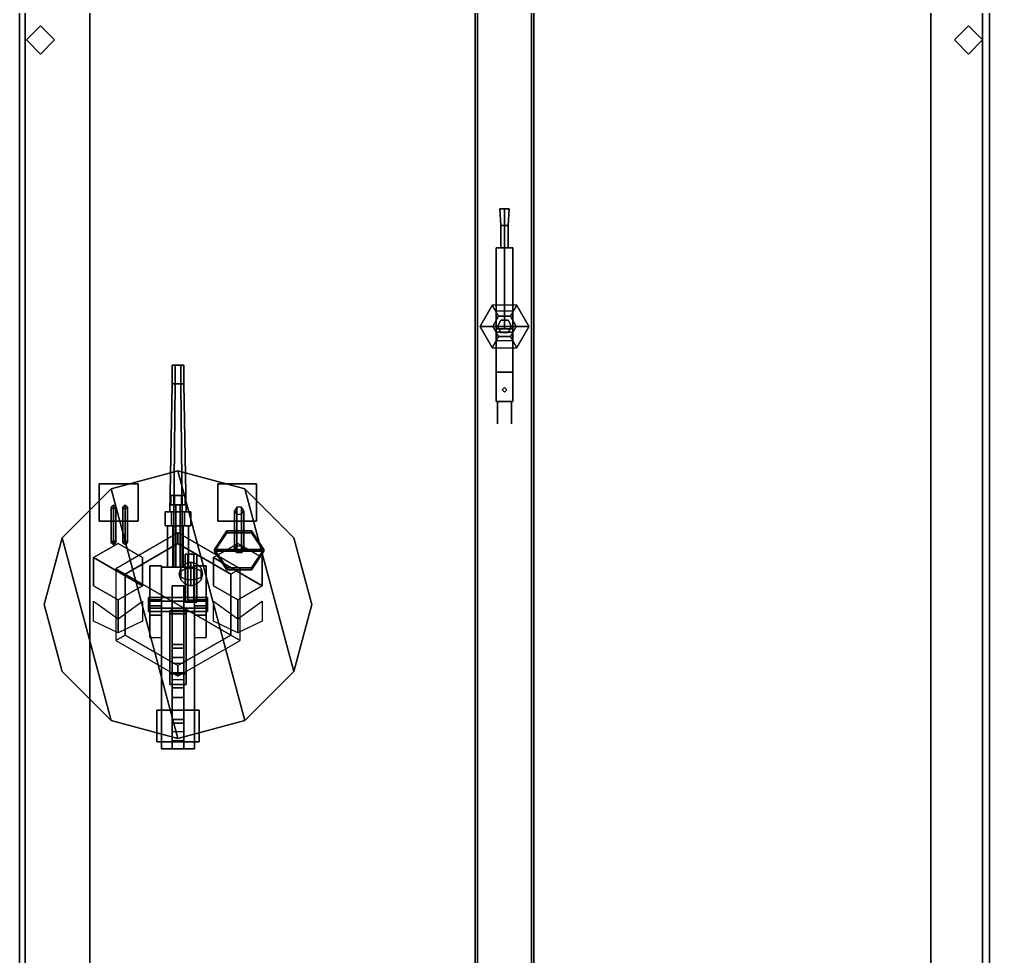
# Model space of a CAD drawing. Header units: millimetres. Extents: x -4.1 to 4.1, y -26.8 to 25.6.
# Drawn here: x -4.13 to 4.13, y -8.22 to -0.23 of the extents above; entities that cross this region are included whole.
import ezdxf

# ---------------------------------------------------------------- set-up
doc = ezdxf.new("R2010")
doc.units = ezdxf.units.MM
for name, color, linetype in [('barrel', 1, 'Continuous'), ('gun', 1, 'Continuous'), ('gun_mount', 3, 'Continuous'), ('railing', 3, 'Continuous'), ('sleeve', 5, 'Continuous'), ('turret', 2, 'Continuous')]:
    doc.layers.add(name, color=color, linetype=linetype)

msp = doc.modelspace()

# ---------------------------------------------------------------- linework, layer by layer
for points in [[(-4.13, 13.86, -0.12), (-4.08, 13.86, -0.3), (-4.08, -17.84, -0.3), (-4.13, -17.84, -0.12)], [(-4.13, 13.86, 1.39), (-4.13, 13.86, -0.12), (-4.13, -17.84, -0.12), (-4.13, -17.84, 1.39)], [(4.13, -17.84, 1.39), (4.13, 13.86, 1.39), (-4.13, 13.86, 1.39), (-4.13, -17.84, 1.39)], [(-4.08, 13.86, -0.3), (-3.53, 13.86, -0.87), (-3.53, -17.84, -0.87), (-4.08, -17.84, -0.3)], [(-3.53, -17.84, -0.87), (-3.53, 13.86, -0.87), (3.63, 13.86, -0.87), (3.63, -17.84, -0.87)], [(3.63, -17.84, -0.87), (3.63, 13.86, -0.87), (4.07, 13.86, -0.3), (4.07, -17.84, -0.3)], [(4.07, -17.84, -0.3), (4.07, 13.86, -0.3), (4.13, 13.86, -0.12), (4.13, -17.84, -0.12)], [(4.13, -17.84, -0.12), (4.13, 13.86, -0.12), (4.13, 13.86, 1.39), (4.13, -17.84, 1.39)], [(-0.23, -12.15, 10.16), (-0.25, -12.15, 10.16), (-0.25, 6.88, 16.43), (-0.23, 6.88, 16.43)], [(-0.25, 6.88, 16.45), (-0.25, 6.88, 16.43), (-0.25, -12.15, 10.16), (-0.25, -12.15, 10.18)], [(-0.23, 6.88, 16.45), (-0.25, 6.88, 16.45), (-0.25, -12.15, 10.18), (-0.23, -12.15, 10.18)], [(-0.23, -12.15, 10.18), (-0.23, -12.15, 10.16), (-0.23, 6.88, 16.43), (-0.23, 6.88, 16.45)], [(0.25, 6.88, 16.45), (0.23, 6.88, 16.45), (0.23, -12.15, 10.18), (0.25, -12.15, 10.18)], [(0.23, 6.88, 16.45), (0.23, 6.88, 16.43), (0.23, -12.15, 10.16), (0.23, -12.15, 10.18)], [(0.25, -12.15, 10.16), (0.23, -12.15, 10.16), (0.23, 6.88, 16.43), (0.25, 6.88, 16.43)], [(0.25, -12.15, 10.18), (0.25, -12.15, 10.16), (0.25, 6.88, 16.43), (0.25, 6.88, 16.45)], [(-3.95, -0.29, 1.39), (-4.07, -0.41, 1.39), (-4.07, -0.41, 1.64), (-3.95, -0.29, 1.64)], [(-3.83, -0.41, 1.64), (-3.95, -0.29, 1.64), (-4.07, -0.41, 1.64), (-3.95, -0.53, 1.64)], [(-3.83, -0.41, 1.39), (-3.95, -0.29, 1.39), (-3.95, -0.29, 1.64), (-3.83, -0.41, 1.64)], [(3.95, -0.29, 1.39), (3.83, -0.41, 1.39), (3.83, -0.41, 1.64), (3.95, -0.29, 1.64)], [(4.07, -0.41, 1.64), (3.95, -0.29, 1.64), (3.83, -0.41, 1.64), (3.95, -0.53, 1.64)], [(4.07, -0.41, 1.39), (3.95, -0.29, 1.39), (3.95, -0.29, 1.64), (4.07, -0.41, 1.64)], [(-4.07, -0.41, 1.39), (-3.95, -0.53, 1.39), (-3.95, -0.53, 1.64), (-4.07, -0.41, 1.64)], [(-3.95, -0.53, 1.39), (-3.83, -0.41, 1.39), (-3.83, -0.41, 1.64), (-3.95, -0.53, 1.64)], [(3.83, -0.41, 1.39), (3.95, -0.53, 1.39), (3.95, -0.53, 1.64), (3.83, -0.41, 1.64)], [(3.95, -0.53, 1.39), (4.07, -0.41, 1.39), (4.07, -0.41, 1.64), (3.95, -0.53, 1.64)]]:
    msp.add_3dface(points)
at = {"layer": 'barrel'}
for points in [[(0, -1.85, 2.78), (0.04, -1.85, 2.74), (0, -1.85, 2.7), (-0.04, -1.85, 2.74)], [(0, -1.99, 2.71), (-0.03, -1.99, 2.74), (-0.04, -1.85, 2.74), (0, -1.85, 2.7)], [(-0.03, -1.99, 2.74), (0, -1.99, 2.77), (0, -1.85, 2.78), (-0.04, -1.85, 2.74)], [(0.03, -1.99, 2.74), (0, -1.99, 2.71), (0, -1.85, 2.7), (0.04, -1.85, 2.74)], [(0, -1.99, 2.77), (0.03, -1.99, 2.74), (0.04, -1.85, 2.74), (0, -1.85, 2.78)], [(0, -2.18, 2.71), (-0.03, -2.18, 2.74), (-0.03, -1.99, 2.74), (0, -1.99, 2.71)], [(-0.03, -2.18, 2.74), (0, -2.18, 2.77), (0, -1.99, 2.77), (-0.03, -1.99, 2.74)], [(0.03, -2.18, 2.74), (0, -2.18, 2.71), (0, -1.99, 2.71), (0.03, -1.99, 2.74)], [(0, -2.18, 2.77), (0.03, -2.18, 2.74), (0.03, -1.99, 2.74), (0, -1.99, 2.77)], [(0, -2.18, 2.81), (0.07, -2.18, 2.74), (0, -2.18, 2.67), (-0.07, -2.18, 2.74)], [(0, -2.87, 2.67), (-0.07, -2.87, 2.74), (-0.07, -2.18, 2.74), (0, -2.18, 2.67)], [(-0.07, -2.87, 2.74), (0, -2.87, 2.81), (0, -2.18, 2.81), (-0.07, -2.18, 2.74)], [(0.07, -2.87, 2.74), (0, -2.87, 2.67), (0, -2.18, 2.67), (0.07, -2.18, 2.74)], [(0, -2.87, 2.81), (0.07, -2.87, 2.74), (0.07, -2.18, 2.74), (0, -2.18, 2.81)]]:
    msp.add_3dface(points, dxfattribs=at)
at = {"layer": 'gun'}
for points in [[(0.07, -3.49, 2.84), (0.07, -2.87, 2.84), (-0.07, -2.87, 2.84), (-0.07, -3.49, 2.84)], [(-0.07, -3.49, 2.65), (-0.07, -2.87, 2.65), (0.07, -2.87, 2.65), (0.07, -3.49, 2.65)], [(-0.07, -2.87, 2.84), (-0.07, -2.87, 2.65), (-0.07, -3.49, 2.65), (-0.07, -3.49, 2.84)], [(0.07, -2.87, 2.84), (0.07, -2.87, 2.65), (-0.07, -2.87, 2.65), (-0.07, -2.87, 2.84)], [(0.07, -3.49, 2.65), (0.07, -2.87, 2.65), (0.07, -2.87, 2.84), (0.07, -3.49, 2.84)], [(0.07, -2.9, 2.92), (0.07, -2.9, 2.84), (-0.07, -2.9, 2.84), (-0.07, -2.9, 2.92)], [(-0.07, -2.9, 2.92), (-0.07, -2.9, 2.84), (-0.07, -3.24, 2.84), (-0.07, -3.24, 2.92)], [(0.07, -3.24, 2.92), (0.07, -2.9, 2.92), (-0.07, -2.9, 2.92), (-0.07, -3.24, 2.92)], [(0.07, -3.24, 2.84), (0.07, -2.9, 2.84), (0.07, -2.9, 2.92), (0.07, -3.24, 2.92)], [(-2.83, -3.34, 2.73), (-2.805, -3.34, 2.7733), (-2.805, -3.18, 2.7733), (-2.83, -3.18, 2.73)], [(-2.805, -3.34, 2.6867), (-2.83, -3.34, 2.73), (-2.83, -3.18, 2.73), (-2.805, -3.18, 2.6867)], [(-2.805, -3.18, 2.7733), (-2.755, -3.18, 2.7733), (-2.73, -3.18, 2.73), (-2.83, -3.18, 2.73)], [(-2.83, -3.18, 2.73), (-2.73, -3.18, 2.73), (-2.755, -3.18, 2.6867), (-2.805, -3.18, 2.6867)], [(-2.805, -3.34, 2.7733), (-2.755, -3.34, 2.7733), (-2.755, -3.18, 2.7733), (-2.805, -3.18, 2.7733)], [(-2.755, -3.34, 2.6867), (-2.805, -3.34, 2.6867), (-2.805, -3.18, 2.6867), (-2.755, -3.18, 2.6867)], [(-2.755, -3.34, 2.7733), (-2.73, -3.34, 2.73), (-2.73, -3.18, 2.73), (-2.755, -3.18, 2.7733)], [(-2.73, -3.34, 2.73), (-2.755, -3.34, 2.6867), (-2.755, -3.18, 2.6867), (-2.73, -3.18, 2.73)], [(-0.07, -3.24, 2.92), (-0.07, -3.24, 2.84), (0.07, -3.24, 2.84), (0.07, -3.24, 2.92)], [(-2.85, -4.43, 2.73), (-2.815, -4.43, 2.7906), (-2.805, -3.34, 2.7733), (-2.83, -3.34, 2.73)], [(-2.815, -4.43, 2.6694), (-2.85, -4.43, 2.73), (-2.83, -3.34, 2.73), (-2.805, -3.34, 2.6867)], [(-2.815, -4.43, 2.7906), (-2.745, -4.43, 2.7906), (-2.755, -3.34, 2.7733), (-2.805, -3.34, 2.7733)], [(-2.745, -4.43, 2.6694), (-2.815, -4.43, 2.6694), (-2.805, -3.34, 2.6867), (-2.755, -3.34, 2.6867)], [(-2.745, -4.43, 2.7906), (-2.71, -4.43, 2.73), (-2.73, -3.34, 2.73), (-2.755, -3.34, 2.7733)], [(-2.71, -4.43, 2.73), (-2.745, -4.43, 2.6694), (-2.755, -3.34, 2.6867), (-2.73, -3.34, 2.73)], [(0, -3.37, 2.84), (-0.02, -3.39, 2.84), (-0.02, -3.39, 3.11), (0, -3.37, 3.11)], [(0.02, -3.39, 3.11), (0, -3.37, 3.11), (-0.02, -3.39, 3.11), (0, -3.41, 3.11)], [(0.02, -3.39, 2.84), (0, -3.37, 2.84), (0, -3.37, 3.11), (0.02, -3.39, 3.11)], [(-0.02, -3.39, 2.84), (0, -3.41, 2.84), (0, -3.41, 3.11), (-0.02, -3.39, 3.11)], [(0, -3.41, 2.84), (0.02, -3.39, 2.84), (0.02, -3.39, 3.11), (0, -3.41, 3.11)], [(-0.07, -3.49, 2.84), (-0.07, -3.49, 2.65), (0.07, -3.49, 2.65), (0.07, -3.49, 2.84)], [(-0.06, -3.49, 2.81), (-0.06, -3.49, 2.69), (-0.06, -3.68, 2.69), (-0.06, -3.68, 2.81)], [(0.06, -3.49, 2.81), (0.06, -3.49, 2.69), (0.06, -3.68, 2.69), (0.06, -3.68, 2.81)], [(-2.89, -4.55, 2.73), (-2.835, -4.55, 2.8253), (-2.835, -4.43, 2.8253), (-2.89, -4.43, 2.73)], [(-2.835, -4.55, 2.6347), (-2.89, -4.55, 2.73), (-2.89, -4.43, 2.73), (-2.835, -4.43, 2.6347)], [(-2.835, -4.43, 2.8253), (-2.725, -4.43, 2.8253), (-2.67, -4.43, 2.73), (-2.89, -4.43, 2.73)], [(-2.89, -4.43, 2.73), (-2.67, -4.43, 2.73), (-2.725, -4.43, 2.6347), (-2.835, -4.43, 2.6347)], [(-2.835, -4.55, 2.8253), (-2.725, -4.55, 2.8253), (-2.725, -4.43, 2.8253), (-2.835, -4.43, 2.8253)], [(-2.725, -4.55, 2.6347), (-2.835, -4.55, 2.6347), (-2.835, -4.43, 2.6347), (-2.725, -4.43, 2.6347)], [(-2.725, -4.55, 2.8253), (-2.67, -4.55, 2.73), (-2.67, -4.43, 2.73), (-2.725, -4.43, 2.8253)], [(-2.67, -4.55, 2.73), (-2.725, -4.55, 2.6347), (-2.725, -4.43, 2.6347), (-2.67, -4.43, 2.73)], [(-2.89, -4.55, 2.73), (-2.67, -4.55, 2.73), (-2.725, -4.55, 2.8253), (-2.835, -4.55, 2.8253)], [(-2.835, -4.55, 2.6347), (-2.725, -4.55, 2.6347), (-2.67, -4.55, 2.73), (-2.89, -4.55, 2.73)], [(-2.87, -4.9, 2.73), (-2.825, -4.9, 2.8079), (-2.825, -4.55, 2.8079), (-2.87, -4.55, 2.73)], [(-2.825, -4.9, 2.6521), (-2.87, -4.9, 2.73), (-2.87, -4.55, 2.73), (-2.825, -4.55, 2.6521)], [(-2.825, -4.9, 2.8079), (-2.735, -4.9, 2.8079), (-2.735, -4.55, 2.8079), (-2.825, -4.55, 2.8079)], [(-2.735, -4.9, 2.6521), (-2.825, -4.9, 2.6521), (-2.825, -4.55, 2.6521), (-2.735, -4.55, 2.6521)], [(-2.735, -4.9, 2.8079), (-2.69, -4.9, 2.73), (-2.69, -4.55, 2.73), (-2.735, -4.55, 2.8079)], [(-2.69, -4.9, 2.73), (-2.735, -4.9, 2.6521), (-2.735, -4.55, 2.6521), (-2.69, -4.55, 2.73)]]:
    msp.add_3dface(points, dxfattribs=at)
at = {"layer": 'gun_mount'}
for points in [[(-0.105, -2.6681, 1.39), (-0.21, -2.85, 1.39), (-0.1, -2.85, 2.01), (-0.05, -2.7634, 2.01)], [(0.105, -2.6681, 1.39), (-0.105, -2.6681, 1.39), (-0.05, -2.7634, 2.01), (0.05, -2.7634, 2.01)], [(0.21, -2.85, 1.39), (0.105, -2.6681, 1.39), (0.05, -2.7634, 2.01), (0.1, -2.85, 2.01)], [(0.05, -2.7634, 2.3), (-0.05, -2.7634, 2.3), (-0.1, -2.85, 2.3), (0.1, -2.85, 2.3)], [(-0.05, -2.7634, 2.01), (-0.1, -2.85, 2.01), (-0.1, -2.85, 2.3), (-0.05, -2.7634, 2.3)], [(-0.03, -2.798, 2.3), (-0.06, -2.85, 2.3), (-0.06, -2.85, 2.49), (-0.03, -2.798, 2.49)], [(0.05, -2.7634, 2.01), (-0.05, -2.7634, 2.01), (-0.05, -2.7634, 2.3), (0.05, -2.7634, 2.3)], [(0.03, -2.798, 2.3), (-0.03, -2.798, 2.3), (-0.03, -2.798, 2.49), (0.03, -2.798, 2.49)], [(0.06, -2.85, 2.3), (0.03, -2.798, 2.3), (0.03, -2.798, 2.49), (0.06, -2.85, 2.49)], [(0.1, -2.85, 2.01), (0.05, -2.7634, 2.01), (0.05, -2.7634, 2.3), (0.1, -2.85, 2.3)], [(-0.21, -2.85, 1.39), (-0.105, -3.0319, 1.39), (-0.05, -2.9366, 2.01), (-0.1, -2.85, 2.01)], [(0.1, -2.85, 2.3), (-0.1, -2.85, 2.3), (-0.05, -2.9366, 2.3), (0.05, -2.9366, 2.3)], [(-0.1, -2.85, 2.01), (-0.05, -2.9366, 2.01), (-0.05, -2.9366, 2.3), (-0.1, -2.85, 2.3)], [(-0.06, -2.85, 2.3), (-0.03, -2.902, 2.3), (-0.03, -2.902, 2.49), (-0.06, -2.85, 2.49)], [(0.03, -2.902, 2.3), (0.06, -2.85, 2.3), (0.06, -2.85, 2.49), (0.03, -2.902, 2.49)], [(0.105, -3.0319, 1.39), (0.21, -2.85, 1.39), (0.1, -2.85, 2.01), (0.05, -2.9366, 2.01)], [(0.05, -2.9366, 2.01), (0.1, -2.85, 2.01), (0.1, -2.85, 2.3), (0.05, -2.9366, 2.3)], [(-0.105, -3.0319, 1.39), (0.105, -3.0319, 1.39), (0.05, -2.9366, 2.01), (-0.05, -2.9366, 2.01)], [(-0.05, -2.9366, 2.01), (0.05, -2.9366, 2.01), (0.05, -2.9366, 2.3), (-0.05, -2.9366, 2.3)], [(-0.03, -2.902, 2.3), (0.03, -2.902, 2.3), (0.03, -2.902, 2.49), (-0.03, -2.902, 2.49)]]:
    msp.add_3dface(points, dxfattribs=at)
at = {"layer": 'railing'}
for points in [[(-4.13, -17.84, 1.39), (-4.13, 13.86, 1.39), (-4.13, 13.86, 2.2), (-4.13, -17.84, 2.2)], [(4.13, -17.84, 1.39), (4.13, 13.86, 1.39), (4.13, 13.86, 2.2), (4.13, -17.84, 2.2)]]:
    msp.add_3dface(points, dxfattribs=at)
at = {"layer": 'sleeve'}
for points in [[(-2.84, -4.37, 2.59), (-2.81, -4.37, 2.642), (-2.81, -4.29, 2.642), (-2.84, -4.29, 2.59)], [(-2.81, -4.37, 2.538), (-2.84, -4.37, 2.59), (-2.84, -4.29, 2.59), (-2.81, -4.29, 2.538)], [(-2.81, -4.29, 2.642), (-2.75, -4.29, 2.642), (-2.72, -4.29, 2.59), (-2.84, -4.29, 2.59)], [(-2.84, -4.29, 2.59), (-2.72, -4.29, 2.59), (-2.75, -4.29, 2.538), (-2.81, -4.29, 2.538)], [(-2.81, -4.37, 2.642), (-2.75, -4.37, 2.642), (-2.75, -4.29, 2.642), (-2.81, -4.29, 2.642)], [(-2.75, -4.37, 2.538), (-2.81, -4.37, 2.538), (-2.81, -4.29, 2.538), (-2.75, -4.29, 2.538)], [(-2.75, -4.37, 2.642), (-2.72, -4.37, 2.59), (-2.72, -4.29, 2.59), (-2.75, -4.29, 2.642)], [(-2.72, -4.37, 2.59), (-2.75, -4.37, 2.538), (-2.75, -4.29, 2.538), (-2.72, -4.29, 2.59)], [(-2.84, -4.37, 2.59), (-2.72, -4.37, 2.59), (-2.75, -4.37, 2.642), (-2.81, -4.37, 2.642)], [(-2.81, -4.37, 2.538), (-2.75, -4.37, 2.538), (-2.72, -4.37, 2.59), (-2.84, -4.37, 2.59)], [(-2.815, -4.9, 2.59), (-2.7975, -4.9, 2.6203), (-2.7975, -4.37, 2.6203), (-2.815, -4.37, 2.59)], [(-2.7975, -4.9, 2.5597), (-2.815, -4.9, 2.59), (-2.815, -4.37, 2.59), (-2.7975, -4.37, 2.5597)], [(-2.7975, -4.9, 2.6203), (-2.7625, -4.9, 2.6203), (-2.7625, -4.37, 2.6203), (-2.7975, -4.37, 2.6203)], [(-2.7625, -4.9, 2.5597), (-2.7975, -4.9, 2.5597), (-2.7975, -4.37, 2.5597), (-2.7625, -4.37, 2.5597)], [(-2.7625, -4.9, 2.6203), (-2.745, -4.9, 2.59), (-2.745, -4.37, 2.59), (-2.7625, -4.37, 2.6203)], [(-2.745, -4.9, 2.59), (-2.7625, -4.9, 2.5597), (-2.7625, -4.37, 2.5597), (-2.745, -4.37, 2.59)], [(-2.72, -5.2, 3.15), (-2.695, -5.2, 3.1933), (-2.695, -4.79, 3.1933), (-2.72, -4.79, 3.15)], [(-2.695, -5.2, 3.1067), (-2.72, -5.2, 3.15), (-2.72, -4.79, 3.15), (-2.695, -4.79, 3.1067)], [(-2.695, -4.79, 3.1933), (-2.645, -4.79, 3.1933), (-2.62, -4.79, 3.15), (-2.72, -4.79, 3.15)], [(-2.72, -4.79, 3.15), (-2.62, -4.79, 3.15), (-2.645, -4.79, 3.1067), (-2.695, -4.79, 3.1067)], [(-2.695, -5.2, 3.1933), (-2.645, -5.2, 3.1933), (-2.645, -4.79, 3.1933), (-2.695, -4.79, 3.1933)], [(-2.645, -5.2, 3.1067), (-2.695, -5.2, 3.1067), (-2.695, -4.79, 3.1067), (-2.645, -4.79, 3.1067)], [(-2.645, -5.2, 3.1933), (-2.62, -5.2, 3.15), (-2.62, -4.79, 3.15), (-2.645, -4.79, 3.1933)], [(-2.62, -5.2, 3.15), (-2.645, -5.2, 3.1067), (-2.645, -4.79, 3.1067), (-2.62, -4.79, 3.15)], [(-2.72, -4.9167, 3.045), (-2.7566, -4.935, 3.0767), (-2.7566, -4.91, 3.12), (-2.72, -4.8734, 3.12)], [(-2.72, -4.8734, 3.12), (-2.7566, -4.91, 3.12), (-2.7566, -4.935, 3.1633), (-2.72, -4.9167, 3.195)], [(-2.67, -4.91, 3.0334), (-2.72, -4.9167, 3.045), (-2.72, -4.8734, 3.12), (-2.67, -4.86, 3.12)], [(-2.67, -4.86, 3.12), (-2.72, -4.8734, 3.12), (-2.72, -4.9167, 3.195), (-2.67, -4.91, 3.2066)], [(-2.62, -4.9167, 3.045), (-2.67, -4.91, 3.0334), (-2.67, -4.86, 3.12), (-2.62, -4.8734, 3.12)], [(-2.62, -4.8734, 3.12), (-2.67, -4.86, 3.12), (-2.67, -4.91, 3.2066), (-2.62, -4.9167, 3.195)], [(-2.5834, -4.935, 3.0767), (-2.62, -4.9167, 3.045), (-2.62, -4.8734, 3.12), (-2.5834, -4.91, 3.12)], [(-2.5834, -4.91, 3.12), (-2.62, -4.8734, 3.12), (-2.62, -4.9167, 3.195), (-2.5834, -4.935, 3.1633)], [(-2.92, -6.45, 2.91), (-2.92, -4.9, 2.91), (-2.92, -4.9, 2.55), (-2.92, -6.45, 2.55)], [(-2.64, -4.9, 2.55), (-2.92, -4.9, 2.55), (-2.92, -4.9, 2.91), (-2.64, -4.9, 2.91)], [(-2.64, -4.9, 2.91), (-2.92, -4.9, 2.91), (-2.92, -6.45, 2.91), (-2.64, -6.45, 2.91)], [(-2.92, -6.45, 2.55), (-2.92, -4.9, 2.55), (-2.64, -4.9, 2.55), (-2.64, -6.45, 2.55)], [(-2.7566, -4.935, 3.0767), (-2.77, -4.96, 3.12), (-2.77, -4.96, 3.12), (-2.7566, -4.91, 3.12)], [(-2.7566, -4.91, 3.12), (-2.77, -4.96, 3.12), (-2.77, -4.96, 3.12), (-2.7566, -4.935, 3.1633)], [(-2.7566, -4.985, 3.0767), (-2.77, -4.96, 3.12), (-2.77, -4.96, 3.12), (-2.7566, -4.935, 3.0767)], [(-2.7566, -4.935, 3.1633), (-2.77, -4.96, 3.12), (-2.77, -4.96, 3.12), (-2.7566, -4.985, 3.1633)], [(-2.72, -5.0033, 3.045), (-2.7566, -4.985, 3.0767), (-2.7566, -4.935, 3.0767), (-2.72, -4.9167, 3.045)], [(-2.72, -4.9167, 3.195), (-2.7566, -4.935, 3.1633), (-2.7566, -4.985, 3.1633), (-2.72, -5.0033, 3.195)], [(-2.67, -5.01, 3.0334), (-2.72, -5.0033, 3.045), (-2.72, -4.9167, 3.045), (-2.67, -4.91, 3.0334)], [(-2.67, -4.91, 3.2066), (-2.72, -4.9167, 3.195), (-2.72, -5.0033, 3.195), (-2.67, -5.01, 3.2066)], [(-2.7, -5.01, 3.05), (-2.7, -4.91, 3.05), (-2.7, -4.91, 2.91), (-2.7, -5.18, 2.91)], [(-2.64, -4.91, 2.91), (-2.7, -4.91, 2.91), (-2.7, -4.91, 3.05), (-2.64, -4.91, 3.05)], [(-2.62, -5.0033, 3.045), (-2.67, -5.01, 3.0334), (-2.67, -4.91, 3.0334), (-2.62, -4.9167, 3.045)], [(-2.62, -4.9167, 3.195), (-2.67, -4.91, 3.2066), (-2.67, -5.01, 3.2066), (-2.62, -5.0033, 3.195)], [(-2.64, -6.45, 2.55), (-2.64, -4.9, 2.55), (-2.64, -4.9, 2.91), (-2.64, -6.45, 2.91)], [(-2.64, -5.18, 2.91), (-2.64, -4.91, 2.91), (-2.64, -4.91, 3.05), (-2.64, -5.01, 3.05)], [(-2.5834, -4.985, 3.0767), (-2.62, -5.0033, 3.045), (-2.62, -4.9167, 3.045), (-2.5834, -4.935, 3.0767)], [(-2.5834, -4.935, 3.1633), (-2.62, -4.9167, 3.195), (-2.62, -5.0033, 3.195), (-2.5834, -4.985, 3.1633)], [(-2.57, -4.96, 3.12), (-2.5834, -4.935, 3.0767), (-2.5834, -4.91, 3.12), (-2.57, -4.96, 3.12)], [(-2.57, -4.96, 3.12), (-2.5834, -4.91, 3.12), (-2.5834, -4.935, 3.1633), (-2.57, -4.96, 3.12)], [(-2.57, -4.96, 3.12), (-2.5834, -4.985, 3.0767), (-2.5834, -4.935, 3.0767), (-2.57, -4.96, 3.12)], [(-2.57, -4.96, 3.12), (-2.5834, -4.935, 3.1633), (-2.5834, -4.985, 3.1633), (-2.57, -4.96, 3.12)], [(-2.7566, -5.01, 3.12), (-2.77, -4.96, 3.12), (-2.77, -4.96, 3.12), (-2.7566, -4.985, 3.0767)], [(-2.7566, -4.985, 3.1633), (-2.77, -4.96, 3.12), (-2.77, -4.96, 3.12), (-2.7566, -5.01, 3.12)], [(-2.72, -5.0466, 3.12), (-2.7566, -5.01, 3.12), (-2.7566, -4.985, 3.0767), (-2.72, -5.0033, 3.045)], [(-2.72, -5.0033, 3.195), (-2.7566, -4.985, 3.1633), (-2.7566, -5.01, 3.12), (-2.72, -5.0466, 3.12)], [(-2.67, -5.06, 3.12), (-2.72, -5.0466, 3.12), (-2.72, -5.0033, 3.045), (-2.67, -5.01, 3.0334)], [(-2.67, -5.01, 3.2066), (-2.72, -5.0033, 3.195), (-2.72, -5.0466, 3.12), (-2.67, -5.06, 3.12)], [(-2.64, -5.01, 3.05), (-2.7, -5.01, 3.05), (-2.7, -5.18, 2.91), (-2.64, -5.18, 2.91)], [(-2.62, -5.0466, 3.12), (-2.67, -5.06, 3.12), (-2.67, -5.01, 3.0334), (-2.62, -5.0033, 3.045)], [(-2.62, -5.0033, 3.195), (-2.67, -5.01, 3.2066), (-2.67, -5.06, 3.12), (-2.62, -5.0466, 3.12)], [(-2.5834, -5.01, 3.12), (-2.62, -5.0466, 3.12), (-2.62, -5.0033, 3.045), (-2.5834, -4.985, 3.0767)], [(-2.5834, -4.985, 3.1633), (-2.62, -5.0033, 3.195), (-2.62, -5.0466, 3.12), (-2.5834, -5.01, 3.12)], [(-2.57, -4.96, 3.12), (-2.5834, -5.01, 3.12), (-2.5834, -4.985, 3.0767), (-2.57, -4.96, 3.12)], [(-2.57, -4.96, 3.12), (-2.5834, -4.985, 3.1633), (-2.5834, -5.01, 3.12), (-2.57, -4.96, 3.12)], [(-2.83, -5.27, 2.2), (-2.83, -5.06, 2.2), (-2.83, -5.06, 2.07), (-2.83, -5.27, 2.07)], [(-2.83, -5.06, 2.07), (-2.83, -5.06, 2.2), (-2.73, -5.06, 2.2), (-2.73, -5.06, 2.07)], [(-2.73, -5.27, 2.2), (-2.73, -5.06, 2.2), (-2.83, -5.06, 2.2), (-2.83, -5.27, 2.2)], [(-2.83, -5.27, 2.07), (-2.83, -5.06, 2.07), (-2.73, -5.06, 2.07), (-2.73, -5.27, 2.07)], [(-2.73, -5.06, 2.07), (-2.73, -5.06, 2.2), (-2.73, -5.27, 2.2), (-2.73, -5.27, 2.07)], [(-3.03, -5.16, 2.74), (-3.03, -5.19, 2.792), (-2.53, -5.19, 2.792), (-2.53, -5.16, 2.74)], [(-3.03, -5.19, 2.688), (-3.03, -5.16, 2.74), (-2.53, -5.16, 2.74), (-2.53, -5.19, 2.688)], [(-3.03, -5.16, 2.74), (-3.03, -5.28, 2.74), (-3.03, -5.25, 2.792), (-3.03, -5.19, 2.792)], [(-3.03, -5.19, 2.688), (-3.03, -5.25, 2.688), (-3.03, -5.28, 2.74), (-3.03, -5.16, 2.74)], [(-3.03, -5.19, 2.792), (-3.03, -5.25, 2.792), (-2.53, -5.25, 2.792), (-2.53, -5.19, 2.792)], [(-3.03, -5.25, 2.688), (-3.03, -5.19, 2.688), (-2.53, -5.19, 2.688), (-2.53, -5.25, 2.688)], [(-2.72, -5.2, 3.15), (-2.62, -5.2, 3.15), (-2.645, -5.2, 3.1933), (-2.695, -5.2, 3.1933)], [(-2.695, -5.2, 3.1067), (-2.645, -5.2, 3.1067), (-2.62, -5.2, 3.15), (-2.72, -5.2, 3.15)], [(-2.53, -5.19, 2.792), (-2.53, -5.25, 2.792), (-2.53, -5.28, 2.74), (-2.53, -5.16, 2.74)], [(-2.53, -5.16, 2.74), (-2.53, -5.28, 2.74), (-2.53, -5.25, 2.688), (-2.53, -5.19, 2.688)], [(-3.03, -5.25, 2.792), (-3.03, -5.28, 2.74), (-2.53, -5.28, 2.74), (-2.53, -5.25, 2.792)], [(-3.03, -5.28, 2.74), (-3.03, -5.25, 2.688), (-2.53, -5.25, 2.688), (-2.53, -5.28, 2.74)], [(-2.71, -5.27, 3.03), (-2.85, -5.27, 3.03), (-2.85, -5.81, 3.28), (-2.71, -5.81, 3.28)], [(-2.85, -5.81, 3.28), (-2.85, -5.27, 3.03), (-2.85, -5.3, 2.99), (-2.85, -5.9, 3.05)], [(-2.71, -5.3, 2.99), (-2.85, -5.3, 2.99), (-2.85, -5.27, 3.03), (-2.71, -5.27, 3.03)], [(-2.83, -5.59, 1.66), (-2.83, -5.25, 1.66), (-2.83, -5.25, 1.55), (-2.83, -5.59, 1.55)], [(-2.73, -5.59, 1.66), (-2.73, -5.25, 1.66), (-2.83, -5.25, 1.66), (-2.83, -5.59, 1.66)], [(-2.83, -5.59, 1.55), (-2.83, -5.25, 1.55), (-2.73, -5.25, 1.55), (-2.73, -5.59, 1.55)], [(-2.83, -5.25, 1.55), (-2.83, -5.25, 1.66), (-2.73, -5.25, 1.66), (-2.73, -5.25, 1.55)], [(-2.83, -5.56, 2.32), (-2.83, -5.27, 2.2), (-2.83, -5.27, 2.07), (-2.83, -5.67, 2.26)], [(-2.73, -5.56, 2.32), (-2.73, -5.27, 2.2), (-2.83, -5.27, 2.2), (-2.83, -5.56, 2.32)], [(-2.83, -5.67, 2.26), (-2.83, -5.27, 2.07), (-2.73, -5.27, 2.07), (-2.73, -5.67, 2.26)], [(-2.73, -5.25, 1.55), (-2.73, -5.25, 1.66), (-2.73, -5.59, 1.66), (-2.73, -5.59, 1.55)], [(-2.73, -5.27, 2.07), (-2.73, -5.27, 2.2), (-2.73, -5.56, 2.32), (-2.73, -5.67, 2.26)], [(-2.71, -5.9, 3.05), (-2.71, -5.3, 2.99), (-2.71, -5.27, 3.03), (-2.71, -5.81, 3.28)], [(-2.71, -5.3, 2.91), (-2.85, -5.3, 2.91), (-2.85, -5.3, 2.99), (-2.71, -5.3, 2.99)], [(-2.85, -5.9, 3.05), (-2.85, -5.3, 2.99), (-2.85, -5.3, 2.91), (-2.85, -5.9, 2.91)], [(-2.71, -5.9, 2.91), (-2.71, -5.3, 2.91), (-2.71, -5.3, 2.99), (-2.71, -5.9, 3.05)], [(-2.83, -5.72, 2.55), (-2.83, -5.56, 2.32), (-2.83, -5.67, 2.26), (-2.83, -5.86, 2.55)], [(-2.73, -5.72, 2.55), (-2.73, -5.56, 2.32), (-2.83, -5.56, 2.32), (-2.83, -5.72, 2.55)], [(-2.83, -5.8, 1.76), (-2.83, -5.59, 1.66), (-2.83, -5.59, 1.55), (-2.83, -5.93, 1.67)], [(-2.73, -5.8, 1.76), (-2.73, -5.59, 1.66), (-2.83, -5.59, 1.66), (-2.83, -5.8, 1.76)], [(-2.83, -5.93, 1.67), (-2.83, -5.59, 1.55), (-2.73, -5.59, 1.55), (-2.73, -5.93, 1.67)], [(-2.73, -5.67, 2.26), (-2.73, -5.56, 2.32), (-2.73, -5.72, 2.55), (-2.73, -5.86, 2.55)], [(-2.73, -5.59, 1.55), (-2.73, -5.59, 1.66), (-2.73, -5.8, 1.76), (-2.73, -5.93, 1.67)], [(-2.83, -5.86, 2.55), (-2.83, -5.67, 2.26), (-2.73, -5.67, 2.26), (-2.73, -5.86, 2.55)], [(-2.71, -5.81, 3.28), (-2.85, -5.81, 3.28), (-2.85, -5.9, 3.05), (-2.71, -5.9, 3.05)], [(-2.83, -6.01, 1.93), (-2.83, -5.8, 1.76), (-2.83, -5.93, 1.67), (-2.83, -6.2, 1.93)], [(-2.73, -6.01, 1.93), (-2.73, -5.8, 1.76), (-2.83, -5.8, 1.76), (-2.83, -6.01, 1.93)], [(-2.73, -5.93, 1.67), (-2.73, -5.8, 1.76), (-2.73, -6.01, 1.93), (-2.73, -6.2, 1.93)], [(-2.71, -5.9, 3.05), (-2.85, -5.9, 3.05), (-2.85, -5.9, 2.91), (-2.71, -5.9, 2.91)], [(-2.83, -6.2, 1.93), (-2.83, -5.93, 1.67), (-2.73, -5.93, 1.67), (-2.73, -6.2, 1.93)], [(-2.83, -6.23, 2.24), (-2.83, -6.01, 1.93), (-2.83, -6.2, 1.93), (-2.83, -6.38, 2.24)], [(-2.73, -6.23, 2.24), (-2.73, -6.01, 1.93), (-2.83, -6.01, 1.93), (-2.83, -6.23, 2.24)], [(-2.73, -6.2, 1.93), (-2.73, -6.01, 1.93), (-2.73, -6.23, 2.24), (-2.73, -6.38, 2.24)], [(-2.6, -6.12, 2.94), (-2.96, -6.12, 2.94), (-2.96, -6.39, 2.94), (-2.6, -6.39, 2.94)], [(-2.96, -6.39, 2.94), (-2.96, -6.12, 2.94), (-2.96, -6.12, 2.51), (-2.96, -6.39, 2.51)], [(-2.6, -6.12, 2.51), (-2.96, -6.12, 2.51), (-2.96, -6.12, 2.94), (-2.6, -6.12, 2.94)], [(-2.96, -6.39, 2.51), (-2.96, -6.12, 2.51), (-2.6, -6.12, 2.51), (-2.6, -6.39, 2.51)], [(-2.6, -6.39, 2.51), (-2.6, -6.12, 2.51), (-2.6, -6.12, 2.94), (-2.6, -6.39, 2.94)], [(-2.83, -6.38, 2.24), (-2.83, -6.2, 1.93), (-2.73, -6.2, 1.93), (-2.73, -6.38, 2.24)], [(-2.83, -6.3, 2.55), (-2.83, -6.23, 2.24), (-2.83, -6.38, 2.24), (-2.83, -6.45, 2.55)], [(-2.73, -6.3, 2.55), (-2.73, -6.23, 2.24), (-2.83, -6.23, 2.24), (-2.83, -6.3, 2.55)], [(-2.73, -6.38, 2.24), (-2.73, -6.23, 2.24), (-2.73, -6.3, 2.55), (-2.73, -6.45, 2.55)], [(-2.6, -6.39, 2.94), (-2.96, -6.39, 2.94), (-2.96, -6.39, 2.51), (-2.6, -6.39, 2.51)], [(-2.83, -6.45, 2.55), (-2.83, -6.38, 2.24), (-2.73, -6.38, 2.24), (-2.73, -6.45, 2.55)], [(-2.64, -6.45, 2.91), (-2.92, -6.45, 2.91), (-2.92, -6.45, 2.55), (-2.64, -6.45, 2.55)]]:
    msp.add_3dface(points, dxfattribs=at)
at = {"layer": 'turret'}
for points in [[(0.07, -2.72, 2.49), (-0.07, -2.72, 2.49), (-0.07, -2.97, 2.49), (0.07, -2.97, 2.49)], [(-0.07, -2.92, 2.7), (-0.07, -2.72, 2.49), (-0.07, -2.97, 2.49), (-0.07, -2.99, 2.67)], [(0.07, -2.92, 2.7), (0.07, -2.72, 2.49), (0.07, -2.97, 2.49), (0.07, -2.99, 2.67)], [(-3.35, -4.2327, 1.67), (-2.78, -4.08, 1.67), (-2.78, -4.08, 1.59), (-3.35, -4.2327, 1.59)], [(-3.35, -4.2327, 1.67), (-2.78, -6.36, 1.67), (-2.21, -6.2073, 1.67), (-2.78, -4.08, 1.67)], [(-2.78, -4.08, 1.59), (-2.21, -6.2073, 1.59), (-2.78, -6.36, 1.59), (-3.35, -4.2327, 1.59)], [(-2.78, -4.08, 1.67), (-2.21, -4.2327, 1.67), (-2.21, -4.2327, 1.59), (-2.78, -4.08, 1.59)], [(-2.78, -4.08, 1.67), (-2.21, -6.2073, 1.67), (-1.7927, -5.79, 1.67), (-2.21, -4.2327, 1.67)], [(-2.21, -4.2327, 1.59), (-1.7927, -5.79, 1.59), (-2.21, -6.2073, 1.59), (-2.78, -4.08, 1.59)], [(-3.12, -4.51, 1.67), (-3.12, -4.19, 1.79), (-3.45, -4.19, 1.79), (-3.45, -4.51, 1.67)], [(-3.45, -4.51, 1.67), (-3.45, -4.19, 1.79), (-3.45, -4.19, 1.67), (-3.45, -4.51, 1.67)], [(-3.45, -4.51, 1.67), (-3.45, -4.19, 1.67), (-3.12, -4.19, 1.67), (-3.12, -4.51, 1.67)], [(-3.45, -4.19, 1.67), (-3.45, -4.19, 1.79), (-3.12, -4.19, 1.79), (-3.12, -4.19, 1.67)], [(-3.12, -4.19, 1.67), (-3.12, -4.19, 1.79), (-3.12, -4.51, 1.67)], [(-2.44, -4.51, 1.67), (-2.44, -4.19, 1.79), (-2.44, -4.19, 1.67), (-2.44, -4.51, 1.67)], [(-2.44, -4.19, 1.67), (-2.44, -4.19, 1.79), (-2.11, -4.19, 1.79), (-2.11, -4.19, 1.67)], [(-2.44, -4.51, 1.67), (-2.44, -4.19, 1.67), (-2.11, -4.19, 1.67), (-2.11, -4.51, 1.67)], [(-2.11, -4.51, 1.67), (-2.11, -4.19, 1.79), (-2.44, -4.19, 1.79), (-2.44, -4.51, 1.67)], [(-2.11, -4.19, 1.67), (-2.11, -4.19, 1.79), (-2.11, -4.51, 1.67)], [(-3.7673, -4.65, 1.67), (-3.35, -4.2327, 1.67), (-3.35, -4.2327, 1.59), (-3.7673, -4.65, 1.59)], [(-3.7673, -4.65, 1.67), (-3.35, -6.2073, 1.67), (-2.78, -6.36, 1.67), (-3.35, -4.2327, 1.67)], [(-3.35, -4.2327, 1.59), (-2.78, -6.36, 1.59), (-3.35, -6.2073, 1.59), (-3.7673, -4.65, 1.59)], [(-2.21, -4.2327, 1.67), (-1.7927, -4.65, 1.67), (-1.7927, -4.65, 1.59), (-2.21, -4.2327, 1.59)], [(-2.21, -4.2327, 1.67), (-1.7927, -5.79, 1.67), (-1.64, -5.22, 1.67), (-1.7927, -4.65, 1.67)], [(-1.7927, -4.65, 1.59), (-1.64, -5.22, 1.59), (-1.7927, -5.79, 1.59), (-2.21, -4.2327, 1.59)], [(-3.33, -4.3727, 1.7), (-3.35, -4.39, 1.69), (-3.35, -4.69, 2.2096), (-3.33, -4.6727, 2.2196)], [(-3.31, -4.39, 1.69), (-3.33, -4.3727, 1.7), (-3.33, -4.6727, 2.2196), (-3.31, -4.69, 2.2096)], [(-3.23, -4.3727, 1.7), (-3.25, -4.39, 1.69), (-3.25, -4.69, 2.2096), (-3.23, -4.6727, 2.2196)], [(-3.21, -4.39, 1.69), (-3.23, -4.3727, 1.7), (-3.23, -4.6727, 2.2196), (-3.21, -4.69, 2.2096)], [(-3.35, -4.39, 1.69), (-3.33, -4.4073, 1.68), (-3.33, -4.7073, 2.1996), (-3.35, -4.69, 2.2096)], [(-3.33, -4.4073, 1.68), (-3.31, -4.39, 1.69), (-3.31, -4.69, 2.2096), (-3.33, -4.7073, 2.1996)], [(-3.25, -4.39, 1.69), (-3.23, -4.4073, 1.68), (-3.23, -4.7073, 2.1996), (-3.25, -4.69, 2.2096)], [(-3.23, -4.4073, 1.68), (-3.21, -4.39, 1.69), (-3.21, -4.69, 2.2096), (-3.23, -4.7073, 2.1996)], [(-2.28, -4.39, 1.6873), (-2.3, -4.42, 1.67), (-2.3, -4.75, 2.2416), (-2.28, -4.72, 2.2589)], [(-2.3, -4.42, 1.67), (-2.28, -4.45, 1.6527), (-2.28, -4.78, 2.2243), (-2.3, -4.75, 2.2416)], [(-2.24, -4.39, 1.6873), (-2.28, -4.39, 1.6873), (-2.28, -4.72, 2.2589), (-2.24, -4.72, 2.2589)], [(-2.28, -4.45, 1.6527), (-2.24, -4.45, 1.6527), (-2.24, -4.78, 2.2243), (-2.28, -4.78, 2.2243)], [(-2.22, -4.42, 1.67), (-2.24, -4.39, 1.6873), (-2.24, -4.72, 2.2589), (-2.22, -4.75, 2.2416)], [(-2.24, -4.45, 1.6527), (-2.22, -4.42, 1.67), (-2.22, -4.75, 2.2416), (-2.24, -4.78, 2.2243)], [(-3.2303, -4.96, 1.51), (-2.78, -4.7, 1.51), (-2.78, -4.61, 1.39), (-3.3083, -4.915, 1.39)], [(-2.78, -4.7, 1.51), (-2.3297, -4.96, 1.51), (-2.2517, -4.915, 1.39), (-2.78, -4.61, 1.39)], [(-2.365, -4.5925, 2.3325), (-2.47, -4.75, 2.2416), (-2.47, -4.765, 2.2676), (-2.365, -4.6075, 2.3585)], [(-2.365, -4.5925, 2.3325), (-2.155, -4.5925, 2.3325), (-2.05, -4.75, 2.2416), (-2.47, -4.75, 2.2416)], [(-2.155, -4.6075, 2.3585), (-2.365, -4.6075, 2.3585), (-2.47, -4.765, 2.2676), (-2.05, -4.765, 2.2676)], [(-2.155, -4.5925, 2.3325), (-2.365, -4.5925, 2.3325), (-2.365, -4.6075, 2.3585), (-2.155, -4.6075, 2.3585)], [(-2.05, -4.75, 2.2416), (-2.155, -4.5925, 2.3325), (-2.155, -4.6075, 2.3585), (-2.05, -4.765, 2.2676)], [(-3.92, -5.22, 1.67), (-3.7673, -4.65, 1.67), (-3.7673, -4.65, 1.59), (-3.92, -5.22, 1.59)], [(-3.92, -5.22, 1.67), (-3.7673, -5.79, 1.67), (-3.35, -6.2073, 1.67), (-3.7673, -4.65, 1.67)], [(-3.7673, -4.65, 1.59), (-3.35, -6.2073, 1.59), (-3.7673, -5.79, 1.59), (-3.92, -5.22, 1.59)], [(-3.4978, -4.82, 1.84), (-3.0822, -5.06, 1.84), (-3.0822, -4.82, 1.84), (-3.29, -4.7, 1.84)], [(-3.4978, -4.82, 1.84), (-3.29, -4.7, 1.84), (-3.29, -4.7, 1.67), (-3.4978, -4.82, 1.67)], [(-3.31, -4.69, 2.2096), (-3.33, -4.6727, 2.2196), (-3.35, -4.69, 2.2096), (-3.33, -4.7073, 2.1996)], [(-3.29, -4.7, 1.84), (-3.0822, -4.82, 1.84), (-3.0822, -4.82, 1.67), (-3.29, -4.7, 1.67)], [(-3.21, -4.69, 2.2096), (-3.23, -4.6727, 2.2196), (-3.25, -4.69, 2.2096), (-3.23, -4.7073, 2.1996)], [(-3.2303, -4.96, 1.59), (-2.78, -4.7, 1.59), (-2.78, -4.7, 1.51), (-3.2303, -4.96, 1.51)], [(-3.2303, -4.96, 1.59), (-2.3297, -5.48, 1.59), (-2.3297, -4.96, 1.59), (-2.78, -4.7, 1.59)], [(-2.78, -4.7, 1.59), (-2.3297, -4.96, 1.59), (-2.3297, -4.96, 1.51), (-2.78, -4.7, 1.51)], [(-2.4778, -4.82, 1.84), (-2.27, -4.7, 1.84), (-2.27, -4.7, 1.67), (-2.4778, -4.82, 1.67)], [(-2.4778, -4.82, 1.84), (-2.0622, -5.06, 1.84), (-2.0622, -4.82, 1.84), (-2.27, -4.7, 1.84)], [(-2.27, -4.7, 1.84), (-2.0622, -4.82, 1.84), (-2.0622, -4.82, 1.67), (-2.27, -4.7, 1.67)], [(-1.7927, -4.65, 1.67), (-1.64, -5.22, 1.67), (-1.64, -5.22, 1.59), (-1.7927, -4.65, 1.59)], [(-2.47, -4.75, 2.2416), (-2.365, -4.9075, 2.1506), (-2.365, -4.9225, 2.1766), (-2.47, -4.765, 2.2676)], [(-2.47, -4.75, 2.2416), (-2.05, -4.75, 2.2416), (-2.155, -4.9075, 2.1506), (-2.365, -4.9075, 2.1506)], [(-2.05, -4.765, 2.2676), (-2.47, -4.765, 2.2676), (-2.365, -4.9225, 2.1766), (-2.155, -4.9225, 2.1766)], [(-2.155, -4.9075, 2.1506), (-2.05, -4.75, 2.2416), (-2.05, -4.765, 2.2676), (-2.155, -4.9225, 2.1766)], [(-3.4978, -5.06, 1.84), (-3.29, -5.18, 1.84), (-3.0822, -5.06, 1.84), (-3.4978, -4.82, 1.84)], [(-3.4978, -5.06, 1.84), (-3.4978, -4.82, 1.84), (-3.4978, -4.82, 1.67), (-3.4978, -5.06, 1.67)], [(-3.0822, -4.82, 1.84), (-3.0822, -5.06, 1.84), (-3.0822, -5.06, 1.67), (-3.0822, -4.82, 1.67)], [(-2.4778, -5.06, 1.84), (-2.4778, -4.82, 1.84), (-2.4778, -4.82, 1.67), (-2.4778, -5.06, 1.67)], [(-2.4778, -5.06, 1.84), (-2.27, -5.18, 1.84), (-2.0622, -5.06, 1.84), (-2.4778, -4.82, 1.84)], [(-2.0622, -4.82, 1.84), (-2.0622, -5.06, 1.84), (-2.0622, -5.06, 1.67), (-2.0622, -4.82, 1.67)], [(-3.2303, -5.48, 1.51), (-3.2303, -4.96, 1.51), (-3.3083, -4.915, 1.39), (-3.3083, -5.525, 1.39)], [(-3.02, -5.23, 2.27), (-3.02, -4.89, 2.33), (-3.02, -4.89, 1.67), (-3.02, -5.5, 1.67)], [(-2.92, -4.89, 2.33), (-3.02, -4.89, 2.33), (-3.02, -5.18, 2.67), (-2.92, -5.18, 2.67)], [(-3.02, -5.31, 2.75), (-3.02, -5.18, 2.67), (-3.02, -4.89, 2.33), (-3.02, -5.23, 2.27)], [(-2.92, -4.89, 1.67), (-3.02, -4.89, 1.67), (-3.02, -4.89, 2.33), (-2.92, -4.89, 2.33)], [(-2.92, -5.5, 1.67), (-2.92, -4.89, 1.67), (-2.92, -4.89, 2.33), (-2.92, -5.23, 2.27)], [(-2.92, -5.23, 2.27), (-2.92, -4.89, 2.33), (-2.92, -5.18, 2.67), (-2.92, -5.31, 2.75)], [(-2.54, -4.89, 1.67), (-2.64, -4.89, 1.67), (-2.64, -4.89, 2.33), (-2.54, -4.89, 2.33)], [(-2.64, -5.23, 2.27), (-2.64, -4.89, 2.33), (-2.64, -4.89, 1.67), (-2.64, -5.5, 1.67)], [(-2.64, -5.31, 2.75), (-2.64, -5.18, 2.67), (-2.64, -4.89, 2.33), (-2.64, -5.23, 2.27)], [(-2.54, -4.89, 2.33), (-2.64, -4.89, 2.33), (-2.64, -5.18, 2.67), (-2.54, -5.18, 2.67)], [(-2.54, -5.5, 1.67), (-2.54, -4.89, 1.67), (-2.54, -4.89, 2.33), (-2.54, -5.23, 2.27)], [(-2.54, -5.23, 2.27), (-2.54, -4.89, 2.33), (-2.54, -5.18, 2.67), (-2.54, -5.31, 2.75)], [(-2.365, -4.9075, 2.1506), (-2.155, -4.9075, 2.1506), (-2.155, -4.9225, 2.1766), (-2.365, -4.9225, 2.1766)], [(-2.3297, -4.96, 1.51), (-2.3297, -5.48, 1.51), (-2.2517, -5.525, 1.39), (-2.2517, -4.915, 1.39)], [(-3.2303, -5.48, 1.59), (-3.2303, -4.96, 1.59), (-3.2303, -4.96, 1.51), (-3.2303, -5.48, 1.51)], [(-3.2303, -5.48, 1.59), (-2.78, -5.74, 1.59), (-2.3297, -5.48, 1.59), (-3.2303, -4.96, 1.59)], [(-2.3297, -4.96, 1.59), (-2.3297, -5.48, 1.59), (-2.3297, -5.48, 1.51), (-2.3297, -4.96, 1.51)], [(-3.29, -5.18, 1.84), (-3.4978, -5.06, 1.84), (-3.4978, -5.06, 1.67), (-3.29, -5.18, 1.67)], [(-3.0822, -5.06, 1.84), (-3.29, -5.18, 1.84), (-3.29, -5.18, 1.67), (-3.0822, -5.06, 1.67)], [(-2.27, -5.18, 1.84), (-2.4778, -5.06, 1.84), (-2.4778, -5.06, 1.67), (-2.27, -5.18, 1.67)], [(-2.0622, -5.06, 1.84), (-2.27, -5.18, 1.84), (-2.27, -5.18, 1.67), (-2.0622, -5.06, 1.67)], [(-3.29, -5.46, 2.15), (-3.4978, -5.36, 2.2), (-3.4978, -5.19, 2.02), (-3.29, -5.34, 1.97)], [(-3.29, -5.23, 1.73), (-3.29, -5.22, 1.78), (-3.29, -5.18, 1.78), (-3.29, -5.18, 1.73)], [(-3.0822, -5.36, 2.2), (-3.29, -5.46, 2.15), (-3.29, -5.34, 1.97), (-3.0822, -5.19, 2.02)], [(-2.92, -5.18, 2.67), (-3.02, -5.18, 2.67), (-3.02, -5.31, 2.75), (-2.92, -5.31, 2.75)], [(-2.54, -5.18, 2.67), (-2.64, -5.18, 2.67), (-2.64, -5.31, 2.75), (-2.54, -5.31, 2.75)], [(-2.27, -5.46, 2.15), (-2.4778, -5.36, 2.2), (-2.4778, -5.19, 2.02), (-2.27, -5.34, 1.97)], [(-2.27, -5.23, 1.73), (-2.27, -5.22, 1.78), (-2.27, -5.18, 1.78), (-2.27, -5.18, 1.73)], [(-2.0622, -5.36, 2.2), (-2.27, -5.46, 2.15), (-2.27, -5.34, 1.97), (-2.0622, -5.19, 2.02)], [(-3.7673, -5.79, 1.67), (-3.92, -5.22, 1.67), (-3.92, -5.22, 1.59), (-3.7673, -5.79, 1.59)], [(-3.29, -5.34, 1.84), (-3.29, -5.32, 1.86), (-3.29, -5.22, 1.78), (-3.29, -5.23, 1.73)], [(-2.92, -5.23, 2.27), (-3.02, -5.23, 2.27), (-3.02, -5.5, 1.67), (-2.92, -5.5, 1.67)], [(-2.92, -5.31, 2.75), (-3.02, -5.31, 2.75), (-3.02, -5.23, 2.27), (-2.92, -5.23, 2.27)], [(-2.54, -5.23, 2.27), (-2.64, -5.23, 2.27), (-2.64, -5.5, 1.67), (-2.54, -5.5, 1.67)], [(-2.54, -5.31, 2.75), (-2.64, -5.31, 2.75), (-2.64, -5.23, 2.27), (-2.54, -5.23, 2.27)], [(-2.27, -5.34, 1.84), (-2.27, -5.32, 1.86), (-2.27, -5.22, 1.78), (-2.27, -5.23, 1.73)], [(-1.64, -5.22, 1.67), (-1.7927, -5.79, 1.67), (-1.7927, -5.79, 1.59), (-1.64, -5.22, 1.59)], [(-3.29, -5.35, 1.98), (-3.29, -5.34, 1.97), (-3.29, -5.32, 1.86), (-3.29, -5.34, 1.84)], [(-2.27, -5.35, 1.98), (-2.27, -5.34, 1.97), (-2.27, -5.32, 1.86), (-2.27, -5.34, 1.84)], [(-2.78, -5.74, 1.51), (-3.2303, -5.48, 1.51), (-3.3083, -5.525, 1.39), (-2.78, -5.83, 1.39)], [(-2.78, -5.74, 1.59), (-3.2303, -5.48, 1.59), (-3.2303, -5.48, 1.51), (-2.78, -5.74, 1.51)], [(-2.3297, -5.48, 1.51), (-2.78, -5.74, 1.51), (-2.78, -5.83, 1.39), (-2.2517, -5.525, 1.39)], [(-2.3297, -5.48, 1.59), (-2.78, -5.74, 1.59), (-2.78, -5.74, 1.51), (-2.3297, -5.48, 1.51)], [(-3.35, -6.2073, 1.67), (-3.7673, -5.79, 1.67), (-3.7673, -5.79, 1.59), (-3.35, -6.2073, 1.59)], [(-1.7927, -5.79, 1.67), (-2.21, -6.2073, 1.67), (-2.21, -6.2073, 1.59), (-1.7927, -5.79, 1.59)], [(-2.78, -6.36, 1.67), (-3.35, -6.2073, 1.67), (-3.35, -6.2073, 1.59), (-2.78, -6.36, 1.59)], [(-2.21, -6.2073, 1.67), (-2.78, -6.36, 1.67), (-2.78, -6.36, 1.59), (-2.21, -6.2073, 1.59)]]:
    msp.add_3dface(points, dxfattribs=at)

doc.saveas('drawing.dxf')
